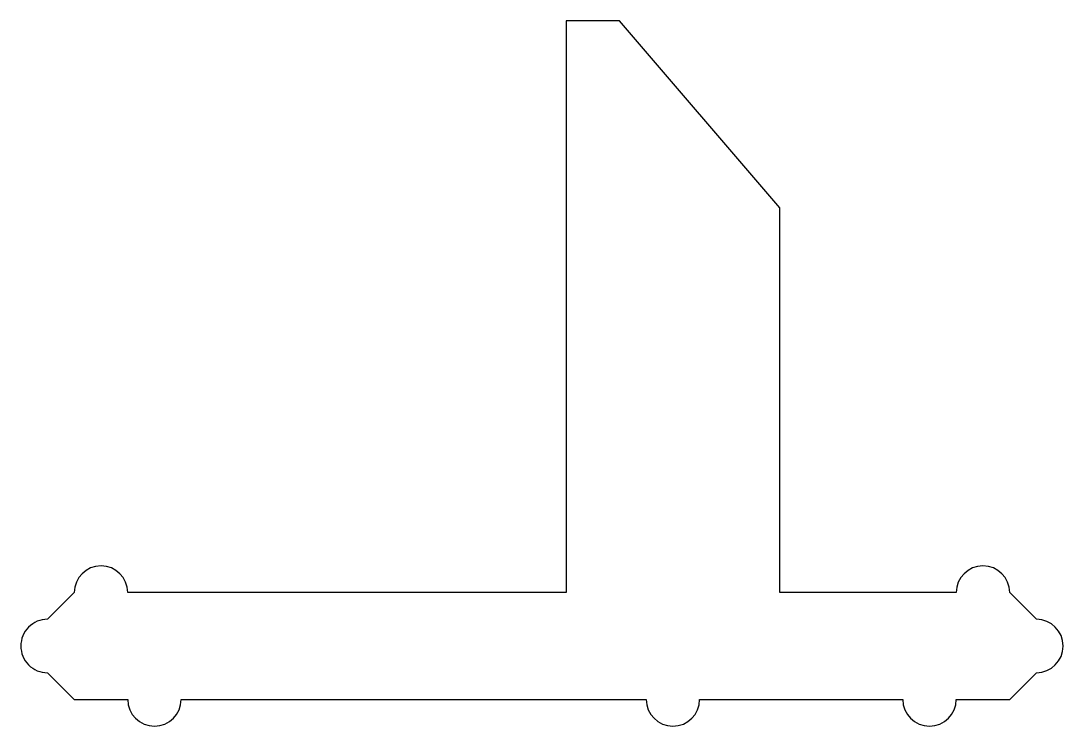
# Model space of a CAD drawing. Extents: x 171.6 to 191.1, y 226.9 to 240.1.
import ezdxf

# ---------------------------------------------------------------- set-up
doc = ezdxf.new("R2010")
doc.units = 0
doc.layers.get('0').update_dxf_attribs({"linetype": 'CONTINUOUS'})

msp = doc.modelspace()

# ---------------------------------------------------------------- linework, layer by layer
at = {"color": 7, "linetype": 'CONTINUOUS'}
msp.add_lwpolyline([(171.625, 228.353, 0.414214), (172.125, 227.853), (172.625, 227.353), (173.625, 227.353, 1), (174.625, 227.353), (183.325, 227.353, 1), (184.325, 227.353), (188.125, 227.353, 1), (189.125, 227.353), (190.125, 227.353), (190.625, 227.853, 1), (190.625, 228.853), (190.125, 229.353, 1), (189.125, 229.353), (185.825, 229.353), (185.825, 236.553), (182.825, 240.053), (181.825, 240.053), (181.825, 229.353), (173.625, 229.353, 1), (172.625, 229.353), (172.125, 228.853, 0.414214)], format="xyb", close=True, dxfattribs=at)

doc.saveas('drawing.dxf')
